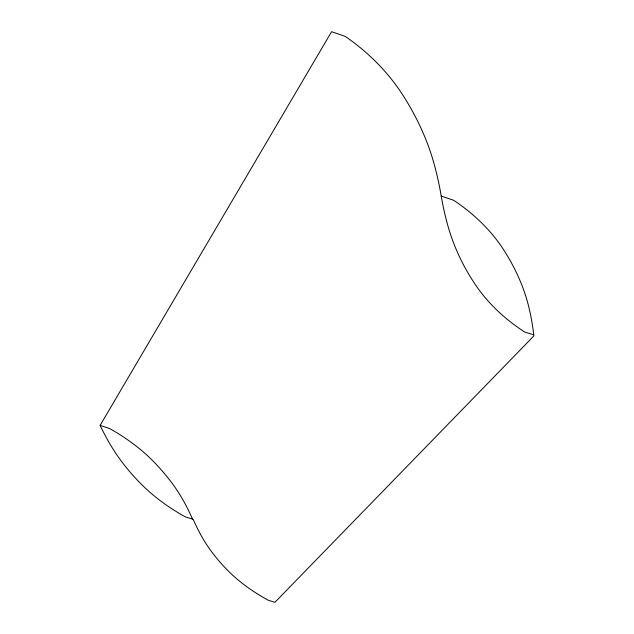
<?xml version="1.0" encoding="UTF-8"?>
<svg xmlns="http://www.w3.org/2000/svg" width="634" height="634" viewBox="0 0 634 634"><rect width="100%" height="100%" fill="white"/><g stroke="black" fill="none" stroke-linecap="round" stroke-linejoin="round"><path stroke-width="0.95" d="M441.201 196.049L453.69 200.304A167.439 122.489 15.9 0 1 503.412 249.439A253.592 179.367 19.2 0 1 529.081 308.124A376.398 256.508 23.8 0 1 533.876 335.925L274.934 602.3L268.467 600.335A142.991 83.672 14.8 0 1 228.082 570.774A219.047 131.769 12.9 0 1 201.224 535.643A350.665 215.449 9 0 1 193.172 519.286L185.588 516.995A152.12 95.282 18.3 0 1 141.152 484.043A232.9 151.352 16.3 0 1 110.047 444.141A372.142 251.064 11.5 0 1 100.124 425.374L331.582 31.7L345.253 36.392A182.497 143.054 25.5 0 1 402.241 94.189A277.716 207.112 28 0 1 434.171 164.151A416.681 292.298 32 0 1 441.201 196.049A590.967 417.362 -17.9 0 0 447.667 224.991A337.058 255.811 -9.8 0 0 475.524 284.872A210.329 161.139 -2.9 0 0 524.873 332.137L533.749 334.792M100.124 425.374L109.682 428.576A131.301 73.156 23 0 1 153.975 462.004A201.018 108.002 23.8 0 1 183.717 501.248A300.484 154.759 25.3 0 1 192.435 519.064"/></g></svg>
